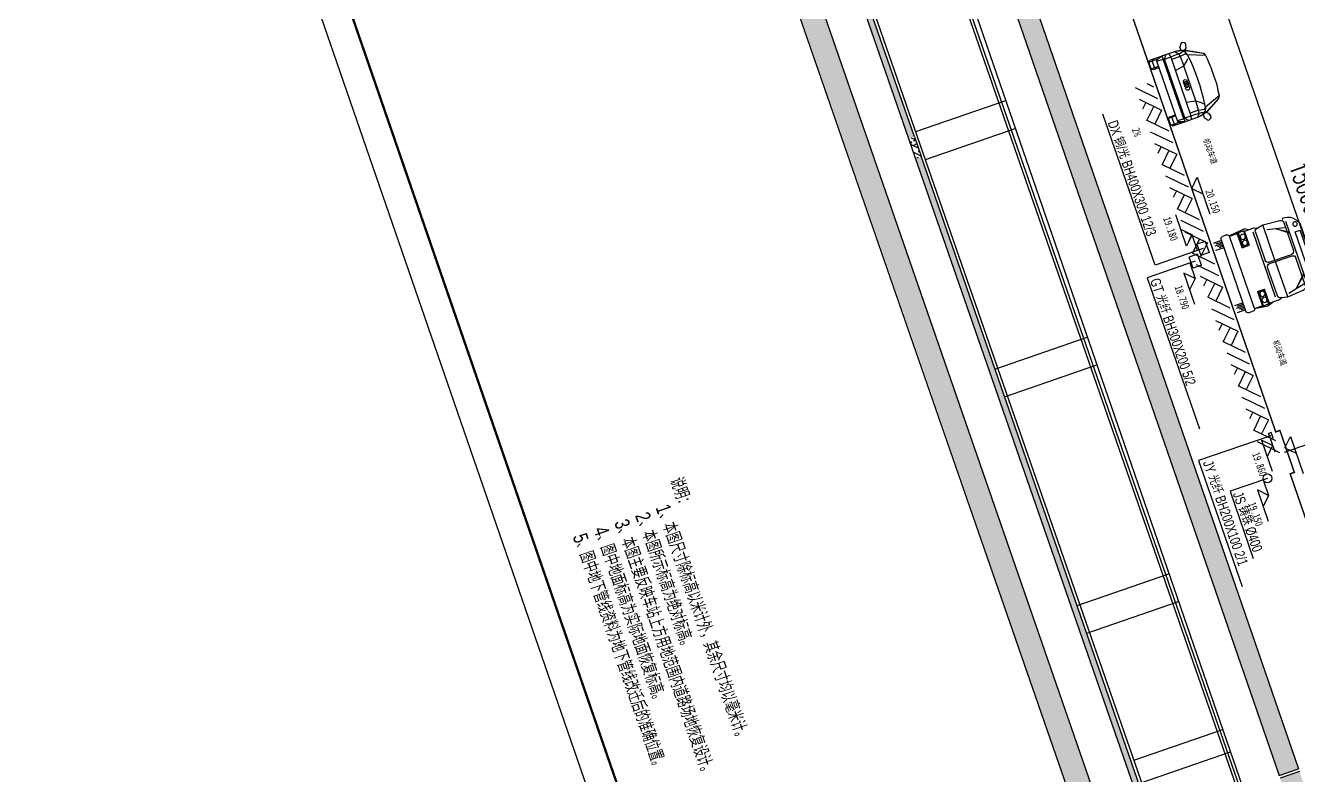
# Model space of a CAD drawing. Extents: x 1401343 to 1466747, y -1957456 to -1869275.
# Drawn here: x 1401343 to 1444591, y -1937861 to -1912382 of the extents above; entities that cross this region are included whole.
import ezdxf
from ezdxf.enums import TextEntityAlignment as Align

# ---------------------------------------------------------------- set-up
doc = ezdxf.new("R2010")
doc.units = 0
doc.header["$LTSCALE"] = 1000
doc.layers.get('0').update_dxf_attribs({"linetype": 'CONTINUOUS'})
doc.layers.get('DEFPOINTS').update_dxf_attribs({"linetype": 'CONTINUOUS'})
for name, color, linetype in [('B', 7, 'CONTINUOUS'), ('CAR_DTL', 7, 'CONTINUOUS'), ('DIM_ELEV', 3, 'CONTINUOUS'), ('DIM_SYMB', 7, 'CONTINUOUS'), ('JZ-文字', 7, 'CONTINUOUS'), ('JZ-细线', 7, 'CONTINUOUS'), ('PL', 7, 'CONTINUOUS'), ('PUB_DIM', 3, 'CONTINUOUS'), ('PUB_TEXT', 7, 'CONTINUOUS'), ('SCENERY', 7, 'CONTINUOUS'), ('停车场', 7, 'CONTINUOUS'), ('图框', 7, 'CONTINUOUS'), ('填充', 8, 'CONTINUOUS'), ('柱子', 7, 'CONTINUOUS'), ('梁', 30, 'CONTINUOUS'), ('结构外墙', 4, 'CONTINUOUS'), ('装修', 204, 'CONTINUOUS')]:
    doc.layers.add(name, color=color, linetype=linetype)
doc.styles.add('_TCH_DIM', font='SimSun.ttf', dxfattribs={"width": 0.7})
doc.styles.add('CCFANG', font='rs9.shx', dxfattribs={"width": 0.75, "height": 350, "bigfont": 'ccfang.shx'})
doc.styles.add('DIM_FONT', font='SIMPLEX', dxfattribs={"width": 0.7})
doc.styles.get("Standard").update_dxf_attribs({"font": 'txt', "bigfont": 'gbcbig.shx'})
doc.styles.add('黑体', font='simhei_0.ttf', dxfattribs={"width": 0.8})
doc.dimstyles.new('DIMN200', dxfattribs={"dimscale": 2, "dimtxt": 300, "dimasz": 100, "dimexe": 250, "dimexo": 300, "dimgap": 150, "dimtad": 1, "dimtoh": 1, "dimzin": 0, "dimtxsty": 'DIM_FONT', "dimblk": 'ARCHTICK', "dimcen": 0.09, "dimclrt": 7, "dimazin": 3, "dimtfac": 1, "dimtix": 1, "dimtmove": 0, "dimatfit": 3, "dimtolj": 1, "dimtzin": 0})
pattern_1 = [(334.0386973, (1406347.26, 4789226.25), (87.552801, 179.817983), []), (339.038697, (1406347.26, 4789226.25), (139.724452, -558.796097), [60, -660]), (284.038697, (1406347.26, 4789226.25), (532.62757, 301.225217), [48, -528]), (29.490097, (1406358.9, 4789179.7), (672.351816, -257.5714), [50.99215, -560.91369]), (335.222897, (1406498.5, 4789278.44), (153.34103, -850.28379), [90, -990]), (25.674297, (1406511.3, 4789207.6), (980.58028, -452.61718), [76.48823, -841.3704]), (280.222897, (1406498.5, 4789278.4), (980.58064, -452.61641), [72, -792]), (310.038697, (1406486.8, 4789189.77), (-148.703964, -556.473837), [60, -660]), (255.038697, (1406486.8, 4789189.77), (611.883453, 5.23454), [48, -528]), (0.490097, (1406474.4, 4789143.4), (463.179055, -551.239652), [50.99215, -560.91369]), (326.5386973, (1406347.26, 4789226.25), (254.920542, 77.6780046), [0, -521.6, 0, -536, 0, -530]), (296.5386973, (1406347.26, 4789226.25), (366.921463, -96.015598), [0, -305.6, 0, -509.6, 0, -202]), (256.5386973, (1406289.06, 4789394.89), (122.2522865, -409.583267), [0, -200, 0, -624, 0, -828]), (246.538697, (1406262.97, 4789470.5), (227.894648, -414.904065), [0, -260, 0, -414.4, 0, -588])]

# ---------------------------------------------------------------- blocks, each defined once
blk = doc.blocks.new('M_G20')
for p, q in [((-809, 922), (-591, 1351)), ((-809, 947), (-591, 1351)), ((-527, 1378), (-688, 961)), ((-594, 1337), (-591, 1351)), ((-591, 1351), (-527, 1378)), ((-527, 1378), (-379, 1391)), ((-190, 1405), (-379, 1391)), ((186, 1405), (-190, 1405)), ((186, 1405), (375, 1391)), ((523, 1378), (375, 1391)), ((522, 1378), (684, 961)), ((590, 1337), (523, 1378)), ((805, 947), (590, 1337)), ((805, 922), (590, 1337)), ((-990, 987), (-1010, 945)), ((-854, 980), (-942, 1007)), ((-808, 921), (-854, 980)), ((-688, 961), (-782, 921)), ((-729, 921), (-688, 961)), ((-723, 1111), (-725, 1108)), ((-688, 961), (-460, 988)), ((-460, 988), (-190, 1001)), ((-190, 1001), (186, 1001)), ((455, 988), (186, 1001)), ((684, 961), (455, 988)), ((724, 921), (684, 961)), ((684, 961), (778, 921)), ((719, 1111), (720, 1108)), ((804, 921), (850, 980)), ((850, 980), (938, 1007)), ((986, 987), (1006, 945)), ((-997, 895), (-926, 845)), ((-835, 849), (-926, 845)), ((-863, 732), (-832, 856)), ((-837, 848), (-863, 732)), ((-782, 759), (-863, 678)), ((-863, 732), (-863, 369)), ((-808, 921), (-835, 849)), ((-809, 880), (-782, 921)), ((-782, 813), (-809, 880)), ((-808, 921), (-782, 921)), ((-782, 759), (-782, 813)), ((-782, 759), (-702, 773)), ((-782, 759), (-769, 604)), ((-729, 921), (-702, 773)), ((-702, 773), (-460, 786)), ((-702, 774), (-702, 549)), ((-539, 894), (-594, 934)), ((-460, 786), (-539, 894)), ((455, 786), (-460, 786)), ((-414, 549), (-460, 786)), ((410, 549), (456, 786)), ((455, 786), (534, 894)), ((698, 773), (455, 786)), ((534, 894), (590, 934)), ((698, 773), (724, 921)), ((698, 774), (698, 549)), ((778, 759), (698, 773)), ((778, 759), (765, 604)), ((805, 880), (778, 921)), ((805, 880), (778, 813)), ((778, 813), (778, 759)), ((778, 759), (859, 678)), ((831, 849), (804, 921)), ((804, 921), (830, 849)), ((828, 856), (859, 732)), ((830, 849), (922, 845)), ((833, 848), (859, 732)), ((859, 732), (859, 369)), ((993, 895), (922, 845)), ((-769, 549), (-863, 543)), ((-863, 449), (-769, 389)), ((-863, 369), (-809, 194)), ((-782, 356), (-863, 369)), ((-863, 369), (-859, 354)), ((-859, 354), (-863, 369)), ((-859, 356), (-859, 47)), ((-769, 389), (-782, 356)), ((778, 356), (-782, 356)), ((-782, 194), (-782, 356)), ((-769, 389), (-769, 604)), ((-769, 549), (765, 549)), ((765, 389), (-769, 389)), ((765, 389), (765, 604)), ((859, 543), (765, 549)), ((765, 389), (859, 449)), ((765, 389), (778, 356)), ((778, 356), (859, 369)), ((778, 356), (778, 194)), ((859, 369), (805, 194)), ((859, 369), (855, 354)), ((855, 354), (859, 369)), ((855, 47), (855, 356)), ((-828, 241), (-859, 253)), ((-859, 122), (-828, 89)), ((-828, 2), (-859, 47)), ((-828, 2), (-828, 256)), ((-828, 241), (-824, 241)), ((-652, 89), (-828, 89)), ((-652, 2), (-828, 2)), ((805, 194), (-809, 194)), ((-652, 2), (-652, 194)), ((-621, 122), (-652, 89)), ((-652, 2), (-621, 47)), ((-621, 47), (-621, 194)), ((617, 47), (617, 194)), ((617, 122), (648, 89)), ((648, 2), (617, 47)), ((648, 194), (648, 2)), ((648, 89), (825, 89)), ((825, 2), (648, 2)), ((820, 241), (825, 241)), ((825, 2), (825, 256)), ((855, 253), (825, 241)), ((855, 122), (825, 89)), ((855, 47), (825, 2))]:
    blk.add_line(p, q)
for centre in [(-79, 694), (-29, 694), (26, 694), (96, 694)]:
    blk.add_circle(centre, 50)
for centre, start, end in [((-975, 928), 153.6733, 235.4221), ((-954, 969), 72.6944, 153.6733), ((950, 969), 26.3267, 107.3056), ((970, 928), 304.5779, 26.3267)]:
    blk.add_arc(centre, 40, start, end)
at = {"width": 0.8, "flags": 9}
for tag in ['XSIZE', 'YSIZE']:
    blk.add_attdef(tag, (0, 0), '', height=0.5, dxfattribs=at)
blk = doc.blocks.new('02FBUS02')
at = {"color": 0, "linetype": 'BYBLOCK'}
for p, q in [((19, 119), (89, 119)), ((3, 98.5), (5, 98)), ((3, 71), (5, 94.5)), ((9, 98.5), (49, 98.5)), ((53, 62.5), (53, 94.5)), ((55, 62.5), (55, 94.5)), ((99, 98.5), (59, 98.5)), ((105, 98.5), (103, 98)), ((105, 71), (103, 94.5)), ((5, 62.5), (3, 71)), ((3, 71), (53, 71)), ((55, 71), (105, 71)), ((103, 62.5), (105, 71)), ((3, 58.5), (5, 63.5)), ((3, 45), (3, 58.5)), ((8, 55.5), (100, 55.5)), ((9, 58.5), (49, 58.5)), ((99, 58.5), (59, 58.5)), ((105, 58.5), (103, 63.5)), ((105, 45), (105, 58.5)), ((2.5, 35), (2.5, 45)), ((2.5, 45), (23, 45)), ((23, 35), (2.5, 35)), ((3, 44), (22, 44)), ((22, 36.5), (3, 36.5)), ((3, 24), (3, 35)), ((22, 44), (22, 36.5)), ((23, 35), (23, 45)), ((105.5, 45), (85, 45)), ((85, 35), (85, 45)), ((85, 35), (105.5, 35)), ((105, 44), (86, 44)), ((86, 44), (86, 36.5)), ((86, 36.5), (105, 36.5)), ((105, 24), (105, 35)), ((105.5, 45), (105.5, 35)), ((0, 21), (0, 15)), ((3, 24), (105, 24)), ((108, 21), (108, 15)), ((3, 12), (105, 12)), ((5, 12), (5, 0)), ((15, 12), (15, 0)), ((93, 12), (93, 0)), ((103, 12), (103, 0))]:
    blk.add_line(p, q, dxfattribs=at)
for centre in [(9.5, 40.5), (18, 40.5), (90, 40.5), (98.5, 40.5)]:
    blk.add_circle(centre, 3.5, dxfattribs=at)
for centre, radius, start, end in [((23.4, 99.1), 20.4, 102.3883, 181.6685), ((84.6, 99.1), 20.4, 358.3315, 77.6117), ((9, 94.5), 4, 90, 180), ((49, 94.5), 4, 0, 90), ((59, 94.5), 4, 90, 180), ((99, 94.5), 4, 0, 90), ((9, 62.5), 4, 180, 270), ((49, 62.5), 4, 270, 0), ((59, 62.5), 4, 180, 270), ((99, 62.5), 4, 270, 0), ((3, 21), 3, 90, 180), ((105, 21), 3, 0, 90), ((3, 15), 3, 180, 270), ((105, 15), 3, 270, 0)]:
    blk.add_arc(centre, radius, start, end, dxfattribs=at)
at = {"layer": 'CAR_DTL'}
for p, q in [((26, 109), (26, 116)), ((26, 116), (82, 116)), ((26, 109), (82, 109)), ((82, 109), (82, 116)), ((12, 97), (7, 74)), ((9, 101.5), (99, 101.5)), ((25, 100.5), (10, 86)), ((10, 86), (23, 100.5)), ((83, 100.5), (94, 86)), ((94, 86), (85, 100.5)), ((92, 97), (97, 74)), ((3, 51), (0, 42)), ((0, 42), (2.5, 24)), ((105, 51), (108, 46)), ((108, 46), (105.5, 24)), ((7, 12), (7, 6)), ((9, 12), (9, 4)), ((11, 12), (11, 1)), ((13, 12), (13, 3)), ((95, 12), (95, 6)), ((97, 12), (97, 4)), ((99, 12), (99, 1)), ((101, 12), (101, 3))]:
    blk.add_line(p, q, dxfattribs=at)
for centre in [(16, 112), (92, 112)]:
    blk.add_circle(centre, 3, dxfattribs=at)
blk = doc.blocks.new('BUS5')
at = {"xscale": 25.4, "yscale": 25.4, "zscale": 25.4}
blk.add_blockref('02FBUS02', (-1400, -66), dxfattribs=at)
blk = doc.blocks.new('_ARCHTICK')
at = {"color": 0, "linetype": 'BYBLOCK', "const_width": 0.4}
blk.add_lwpolyline([(-0.5, -0.5), (0.5, 0.5)], dxfattribs=at)
blk = doc.blocks.new('*D29')
at = {"layer": 'DEFPOINTS', "color": 0, "linetype": 'CONTINUOUS'}
for p in [(1440941, -1911316), (1446715, -1925187), (1445832, -1925492)]:
    blk.add_point(p, dxfattribs=at)
at = {"layer": 'PUB_DIM', "color": 0, "linetype": 'CONTINUOUS'}
for p, q in [((1441508, -1911120), (1442296, -1910848)), ((1441824, -1911011), (1446715, -1925187)), ((1446400, -1925296), (1447188, -1925024))]:
    blk.add_line(p, q, dxfattribs=at)
at = {"layer": 'PUB_DIM', "color": 0, "linetype": 'CONTINUOUS', "xscale": 200, "yscale": 200, "zscale": 200}
for p, rotation in [((1441824, -1911011), 109.0386972883464), ((1446715, -1925187), 289.0386972883464)]:
    blk.add_blockref('_ARCHTICK', p, dxfattribs=dict(at, rotation=rotation))
at = {"layer": 'PUB_DIM', "color": 7, "linetype": 'CONTINUOUS', "insert": (1444837, -1917904), "char_height": 600, "attachment_point": 5, "rotation": 289.0387, "style": 'DIM_FONT'}
blk.add_mtext('\\A1;15000', dxfattribs=at)

msp = doc.modelspace()

# ---------------------------------------------------------------- hatches: boundary and pattern name
at = {"layer": '填充', "ltscale": 1000}
h = msp.add_hatch(dxfattribs=at)
h.set_pattern_fill('钢筋混凝土', color=256, scale=80, angle=-70.9613027, style=0)
h.set_pattern_definition(pattern_1)
h.paths.add_polyline_path([(1433923.597, -1906719.634), (1433261.888, -1906947.979), (1436034.645, -1914983.016), (1436696.354, -1914754.671)])
h.paths.add_polyline_path([(1436696.354, -1914754.671), (1436034.645, -1914983.016), (1438807.402, -1923018.053), (1439469.111, -1922789.708)])
h = msp.add_hatch(dxfattribs=at)
h.set_pattern_fill('钢筋混凝土', color=256, scale=80, angle=-70.9613027, style=0)
h.set_pattern_definition(pattern_1)
h.paths.add_polyline_path([(1431768.969, -1916825.283), (1431579.909, -1916890.524), (1434253.902, -1924589.39), (1434442.962, -1924524.148)])
h.paths.add_polyline_path([(1431350.241, -1916229.272), (1431539.301, -1916164.031), (1428865.308, -1908465.165), (1428676.248, -1908530.407)])
h = msp.add_hatch(dxfattribs=at)
h.set_pattern_fill('钢筋混凝土', color=256, scale=80, angle=-70.9613027, style=0)
h.set_pattern_definition(pattern_1)
h.paths.add_polyline_path([(1429470.493, -1917248.195), (1430226.731, -1916987.23), (1427437.905, -1908957.738), (1426681.666, -1909218.704)])
h.paths.add_polyline_path([(1432259.319, -1925277.687), (1433015.558, -1925016.721), (1430226.731, -1916987.23), (1429470.493, -1917248.195)])
h = msp.add_hatch(dxfattribs=at)
h.set_pattern_fill('钢筋混凝土', color=256, scale=80, angle=-70.9613027, style=0)
h.set_pattern_definition(pattern_1)
h.paths.add_polyline_path([(1431465.084, -1916559.895), (1431654.634, -1916494.485), (1431539.38, -1916164.003), (1431350.39, -1916229.638)])
h.paths.add_polyline_path([(1431465.084, -1916559.895), (1431579.908, -1916890.524), (1431769.887, -1916824.966), (1431654.634, -1916494.485)])
h = msp.add_hatch(dxfattribs=at)
h.set_pattern_fill('钢筋混凝土', color=256, scale=80, angle=-70.9613027, style=0)
h.set_pattern_definition(pattern_1)
h.paths.add_polyline_path([(1443928.847, -1937859.239), (1444590.556, -1937630.894), (1439469.111, -1922789.708), (1438807.402, -1923018.053)])
h.paths.add_polyline_path([(1445632.45, -1942796.028), (1446294.159, -1942567.683), (1444623.176, -1937725.424), (1443961.468, -1937953.769)])
h = msp.add_hatch(dxfattribs=at)
h.set_pattern_fill('钢筋混凝土', color=256, scale=80, angle=-70.9613027, style=0)
h.set_pattern_definition(pattern_1)
h.paths.add_polyline_path([(1437231.789, -1932553.64), (1434442.962, -1924524.148), (1434253.902, -1924589.39), (1437042.729, -1932618.881)])
h.paths.add_polyline_path([(1439626.899, -1939449.556), (1439437.839, -1939514.797), (1440879.187, -1943681.187), (1441068.247, -1943615.946)])
h.paths.add_polyline_path([(1439405.029, -1939420.333), (1439594.089, -1939355.091), (1437231.789, -1932553.64), (1437042.729, -1932618.881), (1438305.903, -1936255.769), (1438306.092, -1936255.703), (1438338.713, -1936350.233)])
h = msp.add_hatch(dxfattribs=at)
h.set_pattern_fill('钢筋混凝土', color=256, scale=80, angle=-70.9613027, style=0)
h.set_pattern_definition(pattern_1)
h.paths.add_polyline_path([(1433015.558, -1925016.721), (1432259.319, -1925277.687), (1439084.368, -1945055.661), (1439856.676, -1944789.151)])

# ---------------------------------------------------------------- linework, layer by layer
at = {"layer": 'DIM_ELEV', "color": 255, "linetype": 'CONTINUOUS'}
for p, q in [((1440962.382, -1917920.363), (1441148.11, -1917538.911)), ((1441148.11, -1917538.911), (1441581.419, -1918794.578)), ((1440962.382, -1917920.363), (1441343.834, -1918106.09)), ((1440789.569, -1919875.013), (1440424.496, -1918817.086)), ((1440975.296, -1919493.562), (1440593.845, -1919307.834)), ((1440975.296, -1919493.562), (1440789.569, -1919875.013)), ((1441075.604, -1920981.118), (1440694.152, -1920795.39)), ((1440694.152, -1920795.39), (1441059.225, -1921853.317)), ((1441075.604, -1920981.118), (1440889.876, -1921362.569)), ((1443710.61, -1926653.77), (1443329.158, -1926468.042)), ((1443329.158, -1926468.042), (1443694.231, -1927525.969)), ((1443710.61, -1926653.77), (1443524.882, -1927035.221)), ((1444128.423, -1926727.078), (1444314.15, -1926345.626)), ((1444314.15, -1926345.626), (1444747.46, -1927601.293)), ((1444128.423, -1926727.078), (1444509.874, -1926912.805)), ((1443575.144, -1928345.778), (1443193.693, -1928160.051)), ((1443193.693, -1928160.051), (1443558.766, -1929217.978)), ((1443575.144, -1928345.778), (1443389.417, -1928727.23))]:
    msp.add_line(p, q, dxfattribs=at)
at = {"layer": 'DIM_SYMB', "color": 255, "linetype": 'CONTINUOUS'}
msp.add_lwpolyline([(1439240.255, -1916288.213, 0, 0, 0), (1439894.956, -1918185.438, 80, 0, 0), (1439992.818, -1918469.028, 0, 0, 0)], format="xyseb", dxfattribs=at)
at = {"layer": 'JZ-细线'}
for p, q in [((1439715.86, -1920519.11), (1437945.896, -1915390.017)), ((1441346.561, -1919956.382), (1439715.86, -1920519.11)), ((1441082.422, -1920387.827), (1439451.721, -1920950.555)), ((1441289.458, -1920527.956), (1441005.868, -1920625.818)), ((1439451.721, -1920950.555), (1441221.685, -1926079.648)), ((1443647.186, -1926316.698), (1441193.58, -1927163.396)), ((1441193.58, -1927163.396), (1442669.932, -1931441.645)), ((1443533.797, -1927766.128), (1442267.455, -1928203.121)), ((1442267.455, -1928203.121), (1443054.732, -1930484.532))]:
    msp.add_line(p, q, dxfattribs=at)
at = {"layer": 'JZ-细线', "const_width": 50}
msp.add_lwpolyline([(1450306.463, -1944538.29), (1449175.631, -1941261.305), (1446804.108, -1934388.986), (1446662.313, -1934437.917), (1444306.33, -1927610.626), (1444448.125, -1927561.695), (1443957.18, -1926139.012), (1443815.386, -1926187.943), (1441369.483, -1919100.08), (1438923.58, -1912012.217), (1439254.434, -1911898.045), (1437949.525, -1908116.612), (1437618.671, -1908230.784), (1435659.056, -1902552.11), (1433699.44, -1896873.436), (1433841.235, -1896824.505), (1432377.716, -1892583.444), (1432235.921, -1892632.375), (1430127.343, -1886522.03), (1430269.138, -1886473.099), (1429290.518, -1883637.203), (1427396.758, -1878149.369)], dxfattribs=at)
at = {"layer": 'JZ-细线', "const_width": 0.03}
msp.add_lwpolyline([(1441558.661, -1923419.643), (1441558.596, -1923419.454), (1441558.501, -1923419.486), (1441558.566, -1923419.676)], close=True, dxfattribs=at)
at = {"layer": 'PL', "color": 7}
msp.add_line((1444118.521, -1926879.386), (1448555.839, -1925339.172), dxfattribs=at)
at = {"layer": '停车场', "color": 255, "linetype": 'CONTINUOUS'}
for p, q in [((1441158.439, -1920024.281), (1440975.296, -1919493.562)), ((1441423.114, -1919718.392), (1441139.524, -1919816.254)), ((1441423.114, -1919718.392), (1441553.597, -1920096.511)), ((1441158.975, -1920149.837), (1440875.386, -1920247.699)), ((1441139.524, -1919816.254), (1441270.007, -1920194.373)), ((1441289.458, -1920527.956), (1441158.975, -1920149.837)), ((1441553.597, -1920096.511), (1441270.007, -1920194.373)), ((1441005.868, -1920625.818), (1440875.386, -1920247.699)), ((1440892.462, -1920450.398), (1441075.604, -1920981.118)), ((1443661.807, -1926205.791), (1443567.277, -1926238.412)), ((1443727.048, -1926394.851), (1443661.807, -1926205.791)), ((1443632.518, -1926427.472), (1443567.277, -1926238.412)), ((1443567.3, -1926238.478), (1443783.063, -1926863.728)), ((1443727.048, -1926394.851), (1443632.518, -1926427.472)), ((1443392.002, -1927815.059), (1443575.144, -1928345.778))]:
    msp.add_line(p, q, dxfattribs=at)
at = {"layer": '停车场', "color": 255, "linetype": 'CONTINUOUS', "const_width": 10}
for points in [[(1441423.114, -1919718.392), (1441553.597, -1920096.511), (1441270.007, -1920194.373), (1441139.524, -1919816.254)], [(1441158.975, -1920149.837), (1441289.458, -1920527.956), (1441005.868, -1920625.818), (1440875.386, -1920247.699)], [(1443661.807, -1926205.791), (1443727.048, -1926394.851), (1443632.518, -1926427.472), (1443567.277, -1926238.412)]]:
    msp.add_lwpolyline(points, close=True, dxfattribs=at)
msp.add_lwpolyline([(1443573.025, -1927910.907, 1), (1443494.569, -1927621.348, 1), (1443573.025, -1927910.907, 0.49089911)], format="xyb", dxfattribs=at)
at = {"layer": '停车场', "color": 255, "linetype": 'CONTINUOUS'}
msp.add_circle((1443533.797, -1927766.128), 150, dxfattribs=at)
at = {"layer": '图框'}
msp.add_lwpolyline([(1466747.483, -1943754.841), (1427044.947, -1957455.522), (1401343.324, -1882976.04), (1441045.86, -1869275.36)], close=True, dxfattribs=at)
at = {"layer": '图框', "const_width": 80}
msp.add_lwpolyline([(1465475.977, -1943135.75), (1427664.039, -1956184.017), (1403104.14, -1885013.08), (1440916.078, -1871964.813)], close=True, dxfattribs=at)
at = {"layer": '填充'}
for p, q in [((1439037.212, -1914487.386), (1439800.115, -1914858.841)), ((1439434.238, -1914350.379), (1439663.109, -1914461.816)), ((1439174.219, -1914884.411), (1439937.122, -1915255.866)), ((1439403.09, -1914995.848), (1439291.654, -1915224.719)), ((1439670.106, -1915125.857), (1439437.947, -1915602.671)), ((1439937.122, -1915255.866), (1439704.963, -1915732.681)), ((1439418.874, -1915593.385), (1440181.777, -1915964.84)), ((1439555.881, -1915990.41), (1440318.784, -1916361.865)), ((1439692.888, -1916387.436), (1440455.791, -1916758.891)), ((1439921.759, -1916498.872), (1439810.322, -1916727.743)), ((1440188.775, -1916628.882), (1439956.615, -1917105.696)), ((1439937.543, -1917096.41), (1440700.446, -1917467.865)), ((1440455.791, -1916758.891), (1440223.632, -1917235.705)), ((1440074.55, -1917493.435), (1440837.453, -1917864.89)), ((1440211.556, -1917890.46), (1440974.46, -1918261.915)), ((1440440.427, -1918001.897), (1440328.991, -1918230.768)), ((1440707.443, -1918131.906), (1440475.284, -1918608.721)), ((1440974.46, -1918261.915), (1440742.3, -1918738.73)), ((1440456.211, -1918599.434), (1441219.115, -1918970.889)), ((1440593.218, -1918996.46), (1441356.121, -1919367.915)), ((1440730.225, -1919393.485), (1441493.128, -1919764.94)), ((1440959.096, -1919504.921), (1440847.659, -1919733.792)), ((1441226.112, -1919634.931), (1440993.953, -1920111.745)), ((1440974.88, -1920102.459), (1441737.783, -1920473.914)), ((1441493.128, -1919764.94), (1441260.969, -1920241.754)), ((1441111.887, -1920499.484), (1441874.79, -1920870.939)), ((1441248.894, -1920896.509), (1442011.797, -1921267.965)), ((1441477.765, -1921007.946), (1441366.328, -1921236.817)), ((1441744.781, -1921137.955), (1441512.621, -1921614.77)), ((1442011.797, -1921267.965), (1441779.637, -1921744.779)), ((1441493.549, -1921605.483), (1442256.452, -1921976.938)), ((1441630.556, -1922002.509), (1442393.459, -1922373.964)), ((1441767.562, -1922399.534), (1442530.465, -1922770.989)), ((1441996.433, -1922510.971), (1441884.997, -1922739.842)), ((1442263.449, -1922640.98), (1442031.29, -1923117.794)), ((1442530.465, -1922770.989), (1442298.306, -1923247.804)), ((1442012.217, -1923108.508), (1442775.12, -1923479.963)), ((1442149.224, -1923505.533), (1442912.127, -1923876.988)), ((1442286.231, -1923902.559), (1443049.134, -1924274.014)), ((1442515.102, -1924013.995), (1442403.665, -1924242.866)), ((1442782.118, -1924144.004), (1442549.959, -1924620.819)), ((1443049.134, -1924274.014), (1442816.975, -1924750.828)), ((1442530.886, -1924611.532), (1443293.789, -1924982.988)), ((1442667.893, -1925008.558), (1443430.796, -1925380.013)), ((1442804.9, -1925405.583), (1443567.803, -1925777.038)), ((1443033.77, -1925517.02), (1442922.334, -1925745.891)), ((1443300.787, -1925647.029), (1443068.627, -1926123.843)), ((1443567.803, -1925777.038), (1443335.643, -1926253.853)), ((1443049.555, -1926114.557), (1443812.458, -1926486.012)), ((1443186.561, -1926511.582), (1443949.464, -1926883.037))]:
    msp.add_line(p, q, dxfattribs=at)
at = {"layer": '柱子', "linetype": 'CONTINUOUS'}
for p, q in [((1431584.616, -1915989.713), (1434642.654, -1914934.435)), ((1431912.714, -1916934.359), (1434968.861, -1915879.734)), ((1434278.913, -1924051.825), (1437415.411, -1922969.472)), ((1434607.01, -1924996.471), (1437741.617, -1923914.771)), ((1437067.74, -1932081.317), (1440188.167, -1931004.509)), ((1437395.837, -1933025.963), (1440514.374, -1931949.808)), ((1438999.615, -1937338.714), (1442014.925, -1936298.181)), ((1439262.093, -1938094.431), (1442275.89, -1937054.42))]:
    msp.add_line(p, q, dxfattribs=at)
at = {"layer": '梁'}
msp.add_line((1423388.523, -1882321.638), (1442699.959, -1938283.308), dxfattribs=at)
at = {"layer": '结构外墙', "linetype": 'CONTINUOUS', "ltscale": 10}
for p, q in [((1424633.722, -1881944.834), (1443928.847, -1937859.239)), ((1425491.155, -1882283.669), (1444590.556, -1937630.894)), ((1431539.301, -1916164.031), (1420334.779, -1883904.368)), ((1439081.78, -1945056.554), (1418149.986, -1884658.303)), ((1431350.241, -1916229.272), (1420276.958, -1884347.468)), ((1439842.83, -1944793.929), (1419042.012, -1884773.627)), ((1431579.908, -1916890.524), (1431350.26, -1916229.265)), ((1431539.38, -1916164.003), (1431769.887, -1916824.966)), ((1439405.029, -1939420.333), (1431579.909, -1916890.524)), ((1439594.089, -1939355.091), (1431768.969, -1916825.283)), ((1443928.847, -1937859.239), (1444590.556, -1937630.894)), ((1444623.176, -1937725.424), (1443961.468, -1937953.769))]:
    msp.add_line(p, q, dxfattribs=at)
at = {"layer": '装修', "linetype": 'CONTINUOUS'}
for p, q in [((1444232.875, -1943278.998), (1423101.161, -1882420.802)), ((1444327.403, -1943246.378), (1423195.691, -1882388.181)), ((1431748.665, -1916462.036), (1420429.309, -1883871.747)), ((1439688.619, -1939322.471), (1431748.665, -1916462.036))]:
    msp.add_line(p, q, dxfattribs=at)

# ---------------------------------------------------------------- block references
at = {"layer": 'B', "xscale": -1, "rotation": 289.0386972883281}
msp.add_blockref('BUS5', (1442147.51, -1920918.645), dxfattribs=at)
at = {"layer": 'SCENERY', "color": 7, "xscale": 1.374986246228218, "yscale": 1.374986246228218, "zscale": 1.374986246228218, "rotation": 289.0386972883326}
msp.add_blockref('M_G20', (1439878.26, -1914700.816), dxfattribs=at)

# ---------------------------------------------------------------- texts
at = {"layer": 'JZ-文字', "style": '黑体', "width": 0.8}
for p in [(1441498.769, -1916686.828), (1443862.273, -1923535.913)]:
    msp.add_text('机动车道', height=200, rotation=289.0386973, dxfattribs=at).set_placement(p, align=Align.CENTER)
at = {"layer": 'JZ-文字', "style": 'CCFANG', "width": 0.75}
for s, p in [('1、本图尺寸除标高以米计外，其余尺寸均以毫米计。 ', (1422743.435, -1928756.027)), ('3、本图主要反映车站上方用地范围内道路场地恢复设计。', (1421340.187, -1929265.43)), ('2、本图所示标高为绝对标高。', (1422046.802, -1929025.192)), ('5、图中地下管线资料为地下管线改迁后的准确位置。', (1419926.982, -1929745.981)), ('4、图中地面标高为实际地面恢复标高。', (1420633.585, -1929505.706))]:
    msp.add_text(s, height=500, rotation=289.0386973, dxfattribs=at).set_placement(p)
at = {"layer": 'JZ-文字', "insert": (1423684.034, -1927673.617), "char_height": 500, "attachment_point": 1, "rotation": 289.0386973, "style": 'CCFANG'}
msp.add_mtext('说明：', dxfattribs=at)
at = {"layer": 'JZ-细线', "style": 'CCFANG', "width": 0.75}
for s, p in [('DX 铜/光 BH400X300 12/3', (1438101.916, -1915682.038)), ('GT 光纤 BH300X200 5/2', (1439538.661, -1921042.392)), ('JY 光纤 BH200X100 2/1', (1441336.631, -1927235.87)), ('JS 铸铁 %%C400', (1442355.04, -1928296.826))]:
    msp.add_text(s, height=350, rotation=289.0386973, dxfattribs=at).set_placement(p)
at = {"layer": 'PUB_TEXT', "color": 255, "linetype": 'CONTINUOUS', "style": '_TCH_DIM', "width": 0.7}
for s, p in [('2%', (1438926.404, -1915915.188)), ('20.150', (1441420.674, -1918006.879)), ('19.180', (1439984.599, -1918937.151)), ('18.790', (1440374.508, -1921263.93)), ('19.860', (1443009.514, -1926936.582)), ('19.150', (1442874.049, -1928628.59))]:
    msp.add_text(s, height=265.8228, rotation=289.0386973, dxfattribs=at).set_placement(p)

# ---------------------------------------------------------------- dimensions: what is measured, and where the dimension line sits
at = {"layer": 'PUB_DIM', "color": 255, "linetype": 'CONTINUOUS'}
dim = msp.add_aligned_dim(p1=(1440940.528, -1911316.202), p2=(1445832.334, -1925491.927), distance=934.113, text='15000', dimstyle='DIMN200', dxfattribs=at)
dim.commit()
dim.dimension.update_dxf_attribs({"geometry": '*D29', "text_midpoint": (1444836.625, -1917903.627)})

doc.saveas('drawing.dxf')
